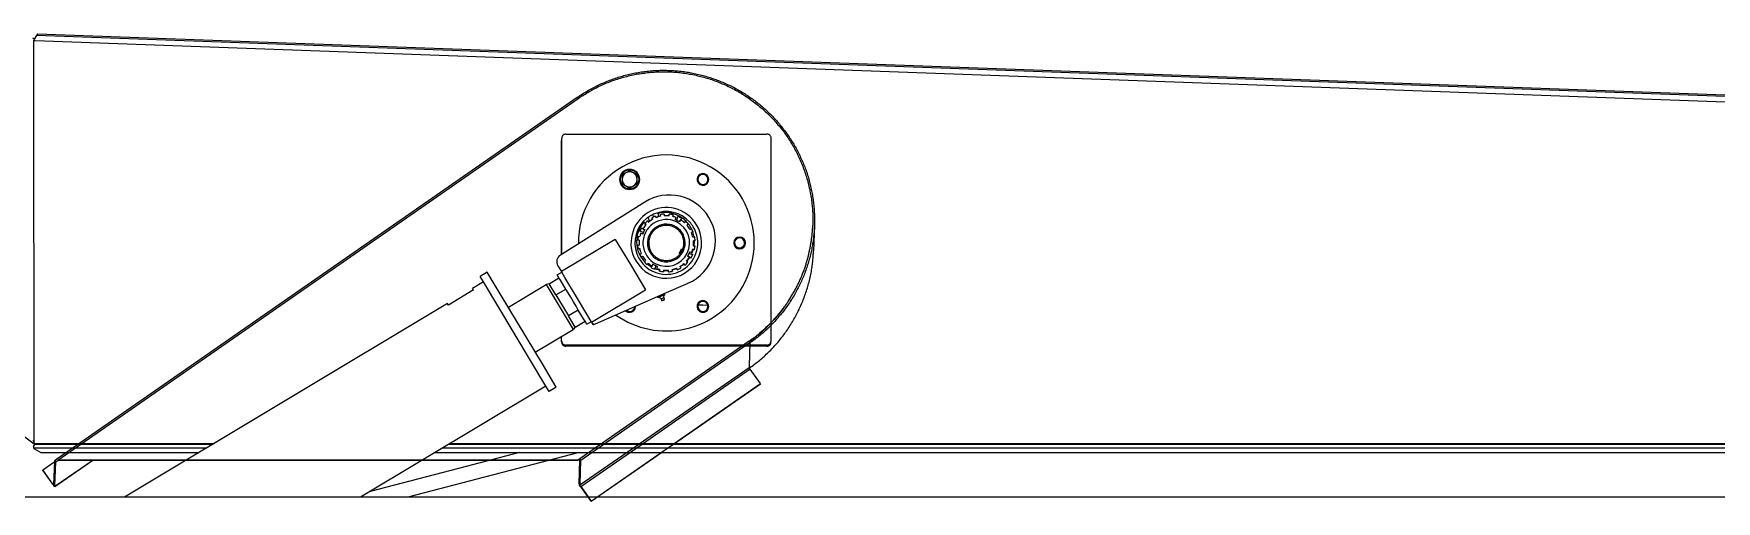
# Model space of a CAD drawing. Header units: inches. Extents: x -439515 to 171412, y -8673 to 415183.
# Drawn here: x 85324 to 87157, y 335779 to 336288 of the extents above; entities that cross this region are included whole.
import ezdxf

# ---------------------------------------------------------------- set-up
doc = ezdxf.new("R2010")
doc.units = ezdxf.units.IN
doc.header["$LTSCALE"] = 700
doc.header["$MEASUREMENT"] = 0
doc.linetypes.add('HIDDEN', pattern=[0.375, 0.25, -0.125])
doc.linetypes.add('PHANTOM', pattern=[2.5, 1.25, -0.25, 0.25, -0.25, 0.25, -0.25])
for name, color, linetype in [('01', 7, 'Continuous'), ('02___PRT_ALL_AXES', 7, 'Continuous'), ('DEFAULT_2', 8, 'HIDDEN'), ('DEFAULT_3', 7, 'PHANTOM')]:
    doc.layers.add(name, color=color, linetype=linetype)

# ---------------------------------------------------------------- blocks, each defined once
blk = doc.blocks.new('DAVIT ELEVATION1234')
at = {"color": 4, "linetype": 'Continuous'}
for p, q in [((155205.8, 332967.2), (155203.1, 332962.8)), ((155207.1, 332969.2), (155205.8, 332967.2)), ((160701.5, 332768.5), (155205.8, 332967.2)), ((155207.1, 332969.2), (160700.4, 332770.6)), ((155203, 332962.9), (155201.5, 332964)), ((155202.3, 332960.6), (155202.3, 332959.3)), ((155204.2, 332960.5), (155202.3, 332960.6)), ((155202.3, 332959.3), (155202.3, 332957.6)), ((155202.3, 332957.6), (155202.7, 332481)), ((155202.7, 332960.5), (155202.8, 332962.3)), ((155203.1, 332962.8), (155202.8, 332962.3)), ((155203, 332962.9), (155203, 332962.8)), ((160700.1, 332761.8), (155204.2, 332960.5)), ((155832.7, 332839.8), (155832.9, 332844.4)), ((155832.7, 332839.8), (155832.9, 332844.4)), ((155832.9, 332844.6), (155832.9, 332844.4)), ((155832.9, 332839.8), (155832.9, 332844.4)), ((155837.9, 332849.5), (156077.9, 332849.5)), ((156082.7, 332602.6), (156082.9, 332844.4)), ((155832.7, 332839.6), (155832.7, 332839.8)), ((155832.7, 332839.8), (155832.7, 332839.6)), ((155832.7, 332706), (155832.7, 332839.6)), ((155832.8, 332706), (155832.9, 332839.8)), ((155913.9, 332805.7), (155909.4, 332803.1)), ((155918.4, 332803.1), (155913.9, 332805.7)), ((155909.4, 332803.1), (155904.9, 332800.5)), ((155904.9, 332800.5), (155904.9, 332795.3)), ((155904.9, 332795.3), (155904.9, 332790.1)), ((155904.9, 332790.1), (155909.4, 332787.5)), ((155909.4, 332787.5), (155913.9, 332784.9)), ((155913.9, 332784.9), (155918.4, 332787.5)), ((155922.9, 332800.5), (155918.4, 332803.1)), ((155918.4, 332787.5), (155922.9, 332790.1)), ((155922.9, 332795.3), (155922.9, 332800.5)), ((155922.9, 332790.1), (155922.9, 332795.3)), ((155932.2, 332768.3), (155831.3, 332705.1)), ((155935.4, 332745.8), (155936.6, 332744.2)), ((155935.8, 332750), (155935.9, 332749.8)), ((155935.9, 332749.8), (155936.3, 332749.2)), ((155941.5, 332747.7), (155940.3, 332749.3)), ((155941.5, 332752.3), (155941.1, 332752.9)), ((155944.6, 332751.4), (155945.2, 332749.5)), ((155951, 332751.2), (155950.4, 332753.2)), ((155955.1, 332753.9), (155955.1, 332751.8)), ((155961.1, 332751.8), (155961.1, 332753.8)), ((155965.9, 332753), (155965.2, 332751.1)), ((155968.2, 332747.6), (155969.3, 332749.8)), ((155968.2, 332747.6), (155970.8, 332746.3)), ((155970.1, 332746.7), (155971.6, 332751.1)), ((155970.8, 332746.3), (155973.5, 332745)), ((155974.5, 332747), (155973.1, 332745.2)), ((155974.6, 332747.2), (155973.5, 332745)), ((155974.6, 332747.2), (155974.5, 332747)), ((155975.8, 332748.8), (155974.6, 332747.2)), ((155979.4, 332743.6), (155980.6, 332745.2)), ((155924.2, 332727.7), (155926.1, 332727.1)), ((155930.5, 332731.9), (155926.1, 332733.4)), ((155929.5, 332730), (155927.3, 332731.1)), ((155928.3, 332737.7), (155929.9, 332736.5)), ((155929.5, 332730), (155932.2, 332735.4)), ((155929.9, 332736.5), (155930.1, 332736.3)), ((155929.9, 332736.5), (155932.2, 332735.4)), ((155930.1, 332736.3), (155932, 332734.9)), ((155933.6, 332741.2), (155931.9, 332742.5)), ((155984, 332741.8), (155982.3, 332740.6)), ((155985.8, 332735.7), (155987.5, 332736.8)), ((155989.6, 332732.5), (155987.6, 332731.9)), ((155989.5, 332726.2), (155991.4, 332726.8)), ((155896.7, 332723.8), (155832.4, 332685.3)), ((155896.7, 332723.8), (155914.8, 332693.8)), ((155925.4, 332722.9), (155923.3, 332723)), ((155923.3, 332717), (155925.3, 332716.9)), ((155925.9, 332712.8), (155923.9, 332712.2)), ((155925.7, 332706.5), (155927.6, 332707.1)), ((155973, 332707.1), (155976, 332712.3)), ((155973, 332707.1), (155975.5, 332705.7)), ((155976, 332712.3), (155978.5, 332710.9)), ((155985.8, 332709), (155983.1, 332703.6)), ((155985.2, 332702.6), (155983.3, 332704)), ((155984.8, 332707.1), (155989.2, 332705.6)), ((155985.8, 332709), (155988, 332707.9)), ((155991.2, 332711.3), (155989.2, 332711.9)), ((155989.9, 332716), (155992, 332716)), ((155992.1, 332722), (155990, 332722)), ((155827.4, 332681.4), (155832.8, 332684.7)), ((155828.2, 332692.3), (155832.4, 332685.3)), ((155832.8, 332684.7), (155832.4, 332685.3)), ((155836.6, 332678.3), (155832.8, 332684.7)), ((155914.8, 332693.8), (155932.8, 332663.7)), ((155929.5, 332703.3), (155927.8, 332702.1)), ((155931.3, 332697.2), (155933, 332698.4)), ((155935.9, 332695.4), (155934.7, 332693.8)), ((155939.5, 332690.2), (155940.7, 332691.8)), ((155940.7, 332691.8), (155941.8, 332694)), ((155940.7, 332691.8), (155940.8, 332692)), ((155940.8, 332692), (155942.2, 332693.8)), ((155944.5, 332692.7), (155941.8, 332694)), ((155945.2, 332692.3), (155943.7, 332687.9)), ((155947.2, 332691.4), (155944.5, 332692.7)), ((155947.2, 332691.4), (155946.1, 332689.1)), ((155949.4, 332686), (155950.1, 332687.9)), ((155954.2, 332687.2), (155954.2, 332685.2)), ((155960.2, 332685.1), (155960.2, 332687.2)), ((155964.3, 332687.7), (155965, 332685.8)), ((155970.7, 332687.5), (155970.1, 332689.5)), ((155973.9, 332691.3), (155975, 332689.7)), ((155979.9, 332693.1), (155978.7, 332694.8)), ((155981.7, 332697.7), (155983.4, 332696.5)), ((155985.4, 332702.5), (155983.1, 332703.6)), ((155985.4, 332702.5), (155985.2, 332702.6)), ((155987, 332701.3), (155985.4, 332702.5)), ((155727.5, 332663.4), (155726.4, 332665.3)), ((155769.1, 332642.8), (155814.2, 332669.9)), ((155769.1, 332642.8), (155814.2, 332669.9)), ((155817.7, 332670.9), (155814.2, 332669.9)), ((155817.7, 332670.9), (155814.2, 332669.9)), ((155814.2, 332669.9), (155846.4, 332616.3)), ((155817.7, 332670.9), (155829.5, 332678)), ((155817.7, 332670.9), (155829.5, 332678)), ((155825.8, 332657.4), (155817.7, 332670.9)), ((155825.8, 332657.4), (155837.6, 332664.5)), ((155829.5, 332678), (155827.4, 332681.4)), ((155831.4, 332674.9), (155829.5, 332678)), ((155837.6, 332664.5), (155831.4, 332674.9)), ((155850.5, 332655.2), (155836.6, 332678.3)), ((155840.4, 332659.9), (155837.6, 332664.5)), ((155868.5, 332625.1), (155932.8, 332663.7)), ((155955.3, 332659), (155983.6, 332671.4)), ((155697.5, 332645.4), (155696.4, 332647.3)), ((155727.5, 332663.4), (155697.5, 332645.4)), ((155825.8, 332657.4), (155840.8, 332632.4)), ((155843.5, 332654.7), (155840.4, 332659.9)), ((155845.1, 332652), (155843.5, 332654.7)), ((155846.7, 332649.3), (155845.1, 332652)), ((155849.9, 332644), (155846.7, 332649.3)), ((155852.6, 332639.4), (155849.9, 332644)), ((155864.1, 332632.5), (155850.5, 332655.2)), ((155873.1, 332622.8), (155947.3, 332655.4)), ((155947.3, 332655.4), (155955.3, 332659)), ((155947.8, 332654.3), (155947.3, 332655.4)), ((155951.8, 332656.1), (155947.8, 332654.3)), ((155951.8, 332656.1), (155951.3, 332657.2)), ((155953, 332653.3), (155951.5, 332652.7)), ((155955.8, 332657.8), (155951.8, 332656.1)), ((155952.1, 332650.7), (155952.4, 332650.9)), ((155952.8, 332650.3), (155952.1, 332650.7)), ((155952.4, 332650.9), (155953.3, 332651.3)), ((155953.5, 332650.7), (155952.8, 332650.4)), ((155952.8, 332650.4), (155952.8, 332650.3)), ((155954.5, 332654), (155953, 332653.3)), ((155953.3, 332651.3), (155953.8, 332651.5)), ((155954.1, 332650.9), (155953.5, 332650.7)), ((155953.8, 332651.5), (155955.2, 332652.1)), ((155955.4, 332651.5), (155954.1, 332650.9)), ((155955.2, 332652.1), (155955.5, 332652.2)), ((155955.8, 332657.8), (155955.3, 332659)), ((155955.4, 332651.5), (155955.5, 332652.2)), ((155995.7, 332645.7), (156001.3, 332645.5)), ((155995.8, 332645.7), (156007.1, 332645.3)), ((156001.3, 332645.5), (156007.2, 332645.3)), ((155852.6, 332639.4), (155840.8, 332632.4)), ((155848.9, 332618.9), (155840.8, 332632.4)), ((155848.9, 332618.9), (155860.7, 332626)), ((155848.9, 332618.9), (155860.7, 332626)), ((155858.9, 332629), (155852.6, 332639.4)), ((155860.7, 332626), (155858.9, 332629)), ((155862.8, 332622.5), (155860.7, 332626)), ((155862.8, 332622.5), (155868.2, 332625.7)), ((155868.5, 332625.1), (155864.1, 332632.5)), ((155868.5, 332625.1), (155869.2, 332624)), ((155870.2, 332622.3), (155869.2, 332624)), ((155801.2, 332589.2), (155846.4, 332616.3)), ((155801.2, 332589.2), (155846.4, 332616.3)), ((155832.7, 332602.6), (155832.7, 332608.1)), ((155832.7, 332601.4), (155832.7, 332608.1)), ((155848.9, 332618.9), (155846.4, 332616.3)), ((155848.9, 332618.9), (155846.4, 332616.3)), ((155870.6, 332621.7), (155870.2, 332622.3)), ((155870.6, 332621.7), (155871.2, 332622.1)), ((155871.2, 332622.1), (155872, 332622.5)), ((155038, 332603.1), (155202.8, 332479.7)), ((155832.7, 332601.4), (155832.7, 332602.6)), ((156077.7, 332597.6), (155837.7, 332597.6)), ((155837.7, 332596.5), (155837.7, 332597.6)), ((156077.7, 332596.3), (155837.7, 332596.5)), ((156077.7, 332596.3), (156077.7, 332597.6)), ((156082.7, 332602.4), (156082.7, 332602.6)), ((155201.2, 332484.2), (155202.8, 332481)), ((155202.7, 332477.8), (155201.8, 332476.7)), ((155202.7, 332481), (155202.7, 332480.2)), ((155202.7, 332480.2), (155203.6, 332480.2)), ((155203.5, 332478.9), (155202.7, 332477.8)), ((155202.7, 332476.7), (155202.7, 332477.8)), ((155202.7, 332474.9), (155202.7, 332476.7)), ((155202.7, 332474.9), (155409, 332474.9)), ((155202.7, 332474.1), (155202.7, 332474.9)), ((155202.7, 332474.1), (155210.7, 332469.5)), ((155202.8, 332479.7), (155203.6, 332479.1)), ((155203.6, 332479.1), (155203.5, 332478.9)), ((155203.6, 332480.2), (155417.9, 332480.2)), ((155203.6, 332479.5), (155416.7, 332479.5)), ((155210.7, 332469.5), (155400.1, 332469.5)), ((155853.8, 332469.5), (155649.1, 332416)), ((155853.8, 332469.5), (155649.1, 332416)), ((155681.9, 332469.5), (160703.7, 332469.5)), ((155690.9, 332474.9), (160703.7, 332474.9)), ((155698.6, 332479.5), (157948.3, 332479.5)), ((155699.9, 332480.3), (160703.7, 332481.2)), ((155782.6, 332469.5), (155718.9, 332452.8)), ((155782.6, 332469.5), (155718.9, 332452.8)), ((155718.9, 332452.8), (155604.2, 332422.9)), ((155718.9, 332452.8), (155604.2, 332422.9))]:
    blk.add_line(p, q, dxfattribs=at)
for centre, radius, start, end in [((155913.9, 332795.3), 12, 90, 270), ((155913.9, 332795.3), 11.2, 90, 270), ((155913.9, 332795.3), 9, 60, 120), ((155913.9, 332795.3), 12, 270, 90), ((155913.9, 332795.3), 11.2, 270, 90), ((155913.9, 332795.3), 9, 120, 180), ((155913.9, 332795.3), 9, 180, 240), ((155913.9, 332795.3), 9, 240, 300), ((155913.9, 332795.3), 9, 0, 60), ((155913.9, 332795.3), 9, 300, 0), ((156001.4, 332795.3), 6, 149.5173, 210), ((156001.4, 332795.3), 6, 30, 149.5173), ((156001.4, 332795.3), 6, 210, 329.5173), ((156001.4, 332795.3), 6, 329.5173, 30), ((155961.4, 332721.7), 55, 30.9638, 122.0754), ((155957.7, 332719.5), 42.2, 30.9638, 210.9638), ((155957.7, 332719.5), 37.5, 129.1258, 199.9728), ((155956.7, 332721.2), 34.6, 137.5869, 195.3063), ((155957.7, 332719.5), 27.9, 63.7928, 243.7928), ((155934, 332746.3), 3.44, 212.2695, 241.6956), ((155957.7, 332719.5), 34.5, 130.1885, 138.2115), ((155957.7, 332719.5), 37.5, 125.6196, 129.1258), ((155957.7, 332719.5), 37.5, 116.3047, 125.6196), ((155956.7, 332721.2), 34.6, 125.9862, 126.3552), ((155934, 332746.3), 3.44, 30.9638, 51.6725), ((155957.7, 332719.5), 32.5, 119.9027, 130.5069), ((155934, 332746.3), 3.44, 319.7518, 30.9638), ((155957.7, 332719.5), 34.5, 112.1885, 120.2115), ((155957.7, 332719.5), 37.5, 112.2823, 116.3047), ((155956.7, 332721.2), 34.6, 115.5723, 115.9414), ((155945.1, 332753), 3.44, 190.255, 210.9638), ((155945.1, 332753), 3.44, 210.9638, 225.5408), ((155957.7, 332719.5), 37.5, 41.4581, 112.2823), ((155957.7, 332719.5), 32.5, 101.8927, 112.4972), ((155957.7, 332719.5), 27.9, 243.7928, 63.7928), ((155945.1, 332753), 3.44, 299.2344, 29.658), ((155956.7, 332721.2), 34.6, 55.3035, 104.3406), ((155957.7, 332719.5), 34.5, 94.1885, 102.2115), ((155957.7, 332719.5), 32.5, 83.9023, 94.5067), ((155957.7, 332719.5), 34.5, 76.1885, 84.2115), ((155957.7, 332719.5), 32.5, 69.0891, 76.4979), ((155957.7, 332719.5), 34.5, 58.1885, 66.2115), ((155957.7, 332719.5), 32.5, 47.8962, 58.4964), ((155956.7, 332721.2), 34.6, 45.1173, 55.3035), ((155957.7, 332719.5), 34.5, 40.1885, 48.2115), ((155956.7, 332721.2), 34.6, 37.0042, 45.1173), ((155961.4, 332721.7), 55, 293.7496, 30.9638), ((155957.7, 332719.5), 37.5, 30.9638, 41.4581), ((155957.7, 332719.5), 42.2, 210.9638, 30.9638), ((155957.7, 332719.5), 34.5, 166.1885, 174.2115), ((155957.7, 332719.5), 34.5, 148.1885, 156.2115), ((155957.7, 332719.5), 32.5, 159.0891, 166.4979), ((155957.7, 332719.5), 32.5, 137.8928, 148.4964), ((155934, 332746.3), 3.44, 241.6956, 246.5041), ((155957.7, 332719.5), 22.5, 167.8312, 322.3377), ((155957.7, 332719.5), 22.5, 337.6623, 167.8312), ((155957.7, 332719.5), 37.5, 300.9684, 30.9638), ((155957.7, 332719.5), 32.5, 29.8947, 40.5049), ((155956.7, 332721.2), 34.6, 30.9638, 37.0042), ((155956.7, 332721.2), 34.6, 26.9745, 30.9638), ((155957.7, 332719.5), 34.5, 22.1885, 30.2115), ((155957.7, 332719.5), 32.5, 11.9017, 22.5047), ((155956.7, 332721.2), 34.6, 9.1389, 19.0763), ((155957.7, 332719.5), 34.5, 4.1885, 12.2115), ((156045.2, 332719.5), 6, 330, 150), ((155836.2, 332697.1), 9.38, 122.0754, 166.5196), ((155957.7, 332719.5), 37.5, 199.9728, 210.9638), ((155957.7, 332719.5), 34.5, 184.1885, 192.2115), ((155956.7, 332721.2), 34.6, 195.3063, 205.3699), ((155957.7, 332719.5), 32.5, 173.9024, 184.5067), ((155956.7, 332721.2), 34.6, 205.3699, 210.9638), ((155957.7, 332719.5), 34.5, 202.1885, 210.2115), ((155957.7, 332719.5), 32.5, 191.8927, 202.4971), ((155957.7, 332719.5), 34.5, 328.1885, 336.2115), ((155956.7, 332721.2), 34.6, 334.1404, 337.1225), ((155957.7, 332719.5), 32.5, 339.0891, 346.5013), ((155956.7, 332721.2), 34.6, 337.1225, 344.1068), ((155957.7, 332719.5), 32.5, 353.8986, 4.4998), ((155956.7, 332721.2), 34.6, 351.4499, 1.4438), ((155957.7, 332719.5), 34.5, 346.1885, 354.2115), ((156045.2, 332719.5), 6, 150, 330), ((155836.2, 332697.1), 9.38, 166.5196, 210.9638), ((155957.7, 332719.5), 37.5, 210.9638, 294.1262), ((155956.7, 332721.2), 34.6, 210.9638, 213.241), ((155956.7, 332721.2), 34.6, 213.241, 213.4542), ((155956.7, 332721.2), 34.6, 213.4542, 223.2935), ((155957.7, 332719.5), 32.5, 209.9027, 220.507), ((155957.7, 332719.5), 34.5, 220.1885, 228.2115), ((155956.7, 332721.2), 34.6, 231.2907, 241.0318), ((155957.7, 332719.5), 32.5, 227.8932, 238.4964), ((155957.7, 332719.5), 34.5, 238.1885, 246.2115), ((155956.7, 332721.2), 34.6, 241.0318, 241.1998), ((155956.7, 332721.2), 34.6, 248.7013, 251.6556), ((155956.7, 332721.2), 34.6, 251.6556, 258.6557), ((155957.7, 332719.5), 32.5, 249.0891, 256.4979), ((155957.7, 332719.5), 34.5, 256.1885, 264.2115), ((155957.7, 332719.5), 32.5, 263.9023, 274.5067), ((155956.7, 332721.2), 34.6, 265.9149, 275.8918), ((155957.7, 332719.5), 34.5, 274.1885, 282.2115), ((155957.7, 332719.5), 32.5, 281.8927, 292.4972), ((155956.7, 332721.2), 34.6, 282.9768, 292.959), ((155957.7, 332719.5), 34.5, 292.1885, 300.2115), ((155957.7, 332719.5), 37.5, 294.1262, 300.9684), ((155957.7, 332719.5), 32.5, 299.9027, 310.5069), ((155956.7, 332721.2), 34.6, 299.9831, 309.9454), ((155957.7, 332719.5), 34.5, 310.1885, 318.2115), ((155957.7, 332719.5), 32.5, 317.8928, 328.4964), ((155956.7, 332721.2), 34.6, 316.9779, 326.9681), ((155948.3, 332650.6), 3.75, 75.9299, 97.3127), ((155948.3, 332650.6), 3.75, 33.1644, 75.9299), ((155953.5, 332652.3), 2.03, 168.3748, 216.6067), ((155953.5, 332652.3), 2.03, 216.6067, 228.5183), ((155958.2, 332654.9), 3.75, 151.5692, 194.3347), ((155953.5, 332652.3), 2.03, 358.9809, 59.1243), ((155958.2, 332654.9), 3.75, 130.1865, 151.5692), ((156001.4, 332643.7), 6, 90, 209.5173), ((156001.4, 332643.7), 6, 29.5173, 90), ((156001.4, 332643.7), 6, 270, 29.5173), ((155871.8, 332625.7), 3.12, 210.9638, 252.3567), ((155913.9, 332643.7), 6, 230.8429, 329.5173), ((155913.9, 332643.7), 6, 329.5173, 356.8647), ((156001.4, 332643.7), 6, 209.5173, 270), ((155871.8, 332625.7), 3.12, 252.3567, 293.7496)]:
    blk.add_arc(centre, radius, start, end, dxfattribs=at)
for points, start_tangent, end_tangent in [([(155837.9, 332849.5), (155836.6, 332849.3), (155835.4, 332848.8), (155834.3, 332848), (155833.6, 332847), (155833, 332845.7), (155832.9, 332844.6)], (-1, 0), (-0.037922, -0.999281)), ([(156082.9, 332844.4), (156082.7, 332845.7), (156082.2, 332847), (156081.4, 332848), (156080.4, 332848.8), (156079.2, 332849.3), (156077.9, 332849.5)], (0.00055, 1), (-1, 0)), ([(155832.7, 332602.6), (155832.9, 332601.3), (155833.4, 332600.1), (155834.2, 332599.1), (155835.2, 332598.3), (155836.4, 332597.8), (155837.7, 332597.6)], (-0.00055, -1), (1, 0)), ([(155832.7, 332601.4), (155832.8, 332600.5), (155833.1, 332599.5), (155833.5, 332598.6), (155834.2, 332597.7)], (0, -1), (0.666006, -0.745947)), ([(155834.2, 332597.7), (155835, 332597.2), (155835.8, 332596.8), (155836.8, 332596.5), (155837.7, 332596.5)], (0.755445, -0.655213), (1, -0.00055)), ([(156077.7, 332597.6), (156079, 332597.8), (156080.2, 332598.3), (156081.3, 332599.1), (156082.1, 332600.1), (156082.6, 332601.3), (156082.7, 332602.4)], (1, 0), (0.037922, 0.999281)), ([(156077.7, 332596.3), (156078.6, 332596.4), (156079.5, 332596.6), (156080.4, 332597), (156081.2, 332597.6)], (1, -0.00055), (0.752921, 0.658111)), ([(156081.2, 332597.6), (156081.9, 332598.5), (156082.3, 332599.4), (156082.6, 332600.4), (156082.7, 332601.1)], (0.669708, 0.742624), (0.03693, 0.999318))]:
    blk.add_spline(points, degree=3, dxfattribs=dict(at, start_tangent=start_tangent, end_tangent=end_tangent))
at = {"layer": '02___PRT_ALL_AXES', "color": 4, "linetype": 'Continuous'}
for p, q in [((155744, 332684.6), (155735.4, 332679.4)), ((155744, 332684.6), (155735.4, 332679.4)), ((155759.4, 332658.9), (155744, 332684.6)), ((155739.3, 332673), (155726.4, 332665.3)), ((155739.3, 332673), (155726.4, 332665.3)), ((155739.3, 332673), (155735.4, 332679.4)), ((155813.9, 332548.7), (155739.3, 332673)), ((155696.4, 332647.3), (155310.9, 332416)), ((155696.4, 332647.3), (155310.9, 332416)), ((155810.9, 332573.1), (155759.4, 332658.9)), ((155826.3, 332547.4), (155810.9, 332573.1)), ((155813.9, 332548.7), (155592.7, 332416)), ((155813.9, 332548.7), (155592.7, 332416)), ((155817.7, 332542.2), (155813.9, 332548.7)), ((155826.3, 332547.4), (155817.7, 332542.2)), ((155826.3, 332547.4), (155817.7, 332542.2))]:
    blk.add_line(p, q, dxfattribs=at)
for centre, radius, start, end in [((155957.7, 332719.5), 105, 330, 150), ((156001.4, 332795.3), 7, 150, 330), ((156001.4, 332795.3), 7, 330, 150), ((155957.7, 332719.5), 105, 150, 180.4832), ((156045.2, 332719.5), 7, 90, 270), ((156045.2, 332719.5), 7, 270, 90), ((155957.7, 332719.5), 21.8, 322.0508, 337.9346), ((155957.7, 332719.5), 105, 235.0301, 330), ((155913.9, 332643.7), 7, 330, 0.9206), ((156001.4, 332643.7), 7, 30, 210), ((156001.4, 332643.7), 7, 210, 30), ((155913.9, 332643.7), 7, 226.6103, 330)]:
    blk.add_arc(centre, radius, start, end, dxfattribs=at)
at = {"layer": 'DEFAULT_2', "color": 4, "linetype": 'HIDDEN'}
for radius, start, end in [(21, 150, 321.785), (21, 338.215, 150), (21, 321.785, 330), (21, 321.785, 330), (22.5, 322.3363, 337.663), (21, 330, 338.215), (21, 330, 338.215)]:
    blk.add_arc((155957.7, 332719.5), radius, start, end, dxfattribs=at)
at = {"layer": 'DEFAULT_3', "color": 4, "linetype": 'PHANTOM'}
for p, q in [((155230, 332461.8), (155851.4, 332893.3)), ((155231.1, 332460.3), (155852.4, 332891.8)), ((155851.4, 332893.3), (155851.7, 332893.4)), ((155851.4, 332893.3), (155852.4, 332891.8)), ((155852.4, 332891.8), (155852.6, 332891.9)), ((156132.5, 332740.7), (156132.5, 332740.4)), ((156132.5, 332740.4), (156132.5, 332740.3)), ((156134.5, 332740.4), (156133.4, 332710.1)), ((156134.5, 332740.4), (156134.5, 332740.2)), ((156056.6, 332602.3), (155854.4, 332461.8)), ((156056.8, 332602.1), (155854.6, 332461.7)), ((156056.8, 332602.1), (155854.6, 332461.7)), ((156057.9, 332600.5), (155855.7, 332460)), ((156056.8, 332602.3), (156056.6, 332602.3)), ((156056.8, 332602.3), (156056.8, 332602.1)), ((156056.9, 332602.2), (156056.8, 332602.1)), ((156056.9, 332602.2), (156056.8, 332602.1)), ((156057.9, 332600.5), (156056.8, 332602.1)), ((156056.9, 332572.3), (156057.9, 332600.5)), ((156058, 332600.5), (156057.9, 332600.5)), ((156056.6, 332570.6), (155925.4, 332479.5)), ((156058, 332568.9), (155929.3, 332479.5)), ((156056.8, 332570.7), (156056.6, 332570.6)), ((156056.8, 332570.7), (156056.9, 332571.8)), ((156056.9, 332571.8), (156056.9, 332572.3)), ((156057.1, 332570.4), (156057.2, 332570.5)), ((156070, 332551.8), (156058, 332568.9)), ((155965.9, 332479.5), (156070, 332551.8)), ((155966.3, 332479.5), (156070, 332551.5)), ((155911, 332469.5), (155854.6, 332430.3)), ((155914.9, 332469.5), (155855.8, 332428.4)), ((155867.8, 332411.4), (155951.5, 332469.5)), ((155867.9, 332411.2), (155951.9, 332469.5)), ((155924.9, 332479.1), (155911, 332469.5)), ((155928.7, 332479.1), (155914.9, 332469.5)), ((155925.4, 332479.5), (155924.9, 332479.1)), ((155929.3, 332479.5), (155928.7, 332479.1)), ((155951.5, 332469.5), (155965.4, 332479.1)), ((155965.4, 332479.1), (155965.9, 332479.5)), ((155965.7, 332479.1), (155966.3, 332479.5)), ((155213.3, 332448.8), (155227.5, 332458.6)), ((155225.3, 332431.7), (155213.3, 332448.8)), ((155225.2, 332431.6), (155213.3, 332448.5)), ((155226.5, 332431.6), (155227.5, 332458.5)), ((155227.5, 332458.5), (155227.6, 332460)), ((155227.6, 332460), (155230, 332461.8)), ((155272.8, 332460), (155227.6, 332428.7)), ((155227.6, 332460), (155228.7, 332458.4)), ((155272.8, 332460), (155227.6, 332428.6)), ((155227.7, 332430.2), (155228.7, 332458.4)), ((155228.7, 332458.4), (155231.1, 332460)), ((155852.2, 332460.3), (155231.1, 332460.3)), ((155231.1, 332460.3), (155231.1, 332460)), ((155852.2, 332460), (155231.1, 332460)), ((155854.4, 332461.8), (155852.2, 332460.3)), ((155852.2, 332460.3), (155852.2, 332460)), ((155852.3, 332460.1), (155852.2, 332460)), ((155854.6, 332461.7), (155852.3, 332460.1)), ((155853.5, 332431.9), (155854.5, 332460.1)), ((155854.5, 332460.1), (155854.6, 332461.7)), ((155855.7, 332460), (155854.6, 332461.7)), ((155854.7, 332431.9), (155855.7, 332460)), ((155225.3, 332431.4), (155225.2, 332431.6)), ((155226.6, 332432.5), (155225.3, 332431.7)), ((155226.4, 332430.3), (155226.5, 332430.3)), ((155226.5, 332431.4), (155226.5, 332431.6)), ((155226.5, 332430.3), (155226.5, 332431.4)), ((155226.5, 332430.3), (155226.5, 332430.3)), ((155227.6, 332428.7), (155226.5, 332430.3)), ((155227.6, 332428.7), (155227.7, 332430.2)), ((155227.6, 332428.6), (155227.6, 332428.7)), ((155853.5, 332431.9), (155854.6, 332430.3)), ((155854.6, 332430.3), (155854.7, 332431.9)), ((155855.8, 332428.4), (155855.9, 332428.3)), ((155855.8, 332428.2), (155867.7, 332411.3)), ((155855.9, 332428.3), (155867.8, 332411.4)), ((155867.8, 332411.1), (155867.9, 332411.2))]:
    blk.add_line(p, q, dxfattribs=at)
blk.add_lwpolyline([(155225.3, 332431.7), (155225.8, 332431.1), (155226.2, 332430.6), (155226.4, 332430.3)], dxfattribs=at)
for centre, radius, start, end in [((155957, 332747.1), 175.6, 346.8983, 353.1497), ((155957.6, 332747), 175.1, 353.1504, 357.8027), ((155957.4, 332747), 175.3, 343.2265, 346.8987), ((155956.8, 332747.2), 175.9, 336.8945, 343.2256), ((155956.2, 332747.5), 176.5, 326.6614, 333.712), ((155957.1, 332747), 175.5, 333.7159, 336.8952), ((155956.3, 332747.4), 176.5, 315.4708, 324.1863), ((155956.1, 332747.3), 176.6, 323.8751, 327.5949), ((155956.2, 332747.2), 176.6, 323.879, 327.6002), ((155956.2, 332747.5), 176.5, 324.1846, 326.6638), ((155955.8, 332747.6), 177, 314.3089, 317.4466), ((155956.8, 332746.7), 175.7, 314.2828, 317.4443), ((155957, 332746.8), 175.5, 314.6235, 315.4655), ((155956.1, 332747.3), 176.6, 317.4421, 323.8742), ((155956.2, 332747.2), 176.6, 317.4443, 323.8794), ((155954.2, 332749.7), 179.5, 304.8302, 314.5901), ((155955.5, 332747.9), 177.5, 304.8263, 314.3077), ((155954.1, 332749.5), 179.6, 304.8835, 314.2528)]:
    blk.add_arc(centre, radius, start, end, dxfattribs=at)
for points, start_tangent, end_tangent in [([(155851.7, 332893.4), (155875.7, 332907.4), (155901.9, 332917.7), (155929.5, 332923.8), (155957.6, 332925.5), (155985.9, 332922.8), (156013.4, 332915.7), (156039.4, 332904.4), (156063.3, 332889.3), (156084.4, 332870.6), (156102.3, 332849), (156116.6, 332824.8), (156126.9, 332798.8), (156132.9, 332771.5), (156134.6, 332743.5), (156134.5, 332740.4)], (0.822316, 0.569031), (-0.036069, -0.999349)), ([(155852.6, 332891.9), (155879.4, 332907.3), (155908.6, 332917.8), (155939.2, 332923.1), (155970.2, 332923.1), (156000.7, 332917.7), (156029.9, 332907.2), (156056.8, 332891.8), (156080.5, 332872), (156100.5, 332848.4), (156116, 332821.7), (156126.6, 332792.7), (156132, 332762.4), (156132.5, 332740.7)], (0.822109, 0.56933), (-0.036105, -0.999348)), ([(156134.5, 332740.2), (156131.9, 332715.6), (156124.8, 332688.5), (156113.6, 332663), (156098.5, 332639.4), (156079.7, 332618.3), (156058, 332600.5)], (-0.03696, -0.999317), (-0.820914, -0.571052)), ([(156057.2, 332570.5), (156079.7, 332589.1), (156099.1, 332611.4), (156114.5, 332636.6), (156125.6, 332664), (156132, 332692.8), (156133.4, 332710.2)], (0.819859, 0.572566), (0.03609, 0.999349)), ([(156056.8, 332570.5), (156056.8, 332570.7)], (-0.177944, 0.984041), (0.036105, 0.999348)), ([(156056.9, 332570.4), (156056.8, 332570.5)], (-0.318041, 0.948077), (-0.177944, 0.984041)), ([(156057.4, 332569.5), (156056.9, 332570.4)], (-0.654947, 0.755675), (-0.318041, 0.948077)), ([(156057.9, 332568.9), (156057.4, 332569.5)], (-0.576307, 0.817233), (-0.654947, 0.755675)), ([(155225.3, 332431.4), (155227, 332429.3)], (0.576307, -0.817233), (0.036105, 0.999348)), ([(155226.9, 332429.1), (155227, 332429.3)], (0.549865, 0.835253), (0.036105, 0.999348)), ([(155854.7, 332429.3), (155854.1, 332430.6), (155854.3, 332431.2)], (-0.65712, 0.753786), (0.416087, 0.909325)), ([(155854.3, 332431.2), (155854.4, 332431.4)], (0.416087, 0.909325), (0.50608, 0.862487)), ([(155855.3, 332429), (155854.6, 332430.3)], (-0.65824, 0.752808), (0.036105, 0.999348)), ([(155855.8, 332428.2), (155854.7, 332429.3)], (-0.576307, 0.817233), (-0.65712, 0.753786)), ([(155855.8, 332428.4), (155855.3, 332429)], (-0.576307, 0.817233), (-0.65824, 0.752808))]:
    blk.add_spline(points, degree=3, dxfattribs=dict(at, start_tangent=start_tangent, end_tangent=end_tangent))

msp = doc.modelspace()

# ---------------------------------------------------------------- linework, layer by layer
at = {"color": 0}
msp.add_line((95862.6, 335783.3), (84474.7, 335783.3), dxfattribs=at)

# ---------------------------------------------------------------- block references
at = {"layer": '01', "linetype": 'ByBlock', "xscale": 0.9123799999999999, "yscale": 0.9123799999999999, "zscale": 0.9123799999999999}
msp.add_blockref('DAVIT ELEVATION1234', (-56279.5, 32493.6), dxfattribs=at)

doc.saveas('drawing.dxf')
